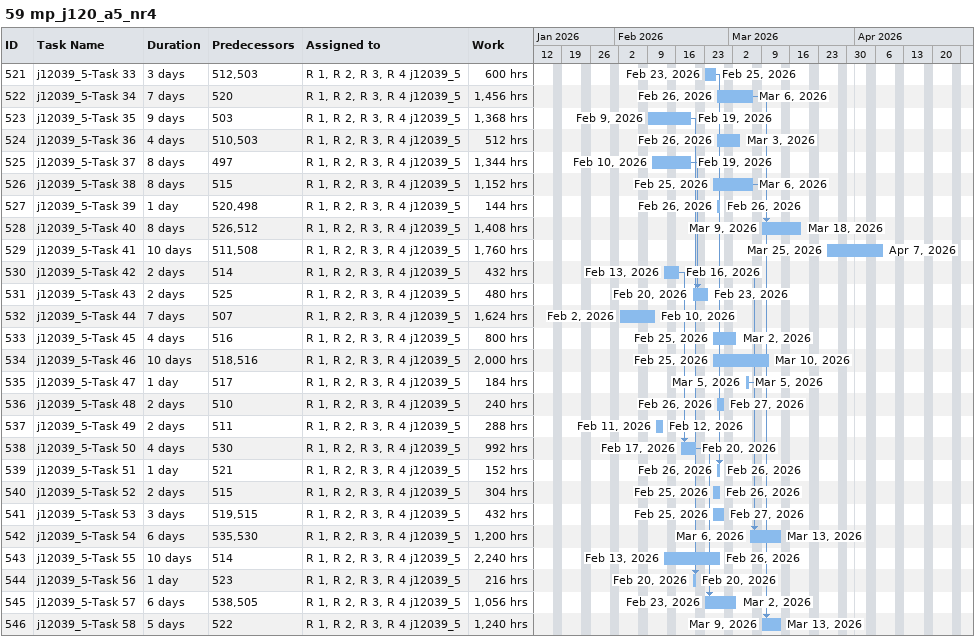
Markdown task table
59 mp_j120_a5_nr4

| ID | Task | Duration | Start | Finish | Predecessors | Resources | Work (h) |
|---|---|---|---|---|---|---|---|
| 521 | j12039_5-Task 33 | 3d | 2026-02-23 | 2026-02-25 | 512, 503 | R 1, R 2, R 3, R 4 j12039_5 | 600 |
| 522 | j12039_5-Task 34 | 7d | 2026-02-26 | 2026-03-06 | 520 | R 1, R 2, R 3, R 4 j12039_5 | 1456 |
| 523 | j12039_5-Task 35 | 9d | 2026-02-09 | 2026-02-19 | 503 | R 1, R 2, R 3, R 4 j12039_5 | 1368 |
| 524 | j12039_5-Task 36 | 4d | 2026-02-26 | 2026-03-03 | 510, 503 | R 1, R 2, R 3, R 4 j12039_5 | 512 |
| 525 | j12039_5-Task 37 | 8d | 2026-02-10 | 2026-02-19 | 497 | R 1, R 2, R 3, R 4 j12039_5 | 1344 |
| 526 | j12039_5-Task 38 | 8d | 2026-02-25 | 2026-03-06 | 515 | R 1, R 2, R 3, R 4 j12039_5 | 1152 |
| 527 | j12039_5-Task 39 | 1d | 2026-02-26 | 2026-02-26 | 520, 498 | R 1, R 2, R 3, R 4 j12039_5 | 144 |
| 528 | j12039_5-Task 40 | 8d | 2026-03-09 | 2026-03-18 | 526, 512 | R 1, R 2, R 3, R 4 j12039_5 | 1408 |
| 529 | j12039_5-Task 41 | 10d | 2026-03-25 | 2026-04-07 | 511, 508 | R 1, R 2, R 3, R 4 j12039_5 | 1760 |
| 530 | j12039_5-Task 42 | 2d | 2026-02-13 | 2026-02-16 | 514 | R 1, R 2, R 3, R 4 j12039_5 | 432 |
| 531 | j12039_5-Task 43 | 2d | 2026-02-20 | 2026-02-23 | 525 | R 1, R 2, R 3, R 4 j12039_5 | 480 |
| 532 | j12039_5-Task 44 | 7d | 2026-02-02 | 2026-02-10 | 507 | R 1, R 2, R 3, R 4 j12039_5 | 1624 |
| 533 | j12039_5-Task 45 | 4d | 2026-02-25 | 2026-03-02 | 516 | R 1, R 2, R 3, R 4 j12039_5 | 800 |
| 534 | j12039_5-Task 46 | 10d | 2026-02-25 | 2026-03-10 | 518, 516 | R 1, R 2, R 3, R 4 j12039_5 | 2000 |
| 535 | j12039_5-Task 47 | 1d | 2026-03-05 | 2026-03-05 | 517 | R 1, R 2, R 3, R 4 j12039_5 | 184 |
| 536 | j12039_5-Task 48 | 2d | 2026-02-26 | 2026-02-27 | 510 | R 1, R 2, R 3, R 4 j12039_5 | 240 |
| 537 | j12039_5-Task 49 | 2d | 2026-02-11 | 2026-02-12 | 511 | R 1, R 2, R 3, R 4 j12039_5 | 288 |
| 538 | j12039_5-Task 50 | 4d | 2026-02-17 | 2026-02-20 | 530 | R 1, R 2, R 3, R 4 j12039_5 | 992 |
| 539 | j12039_5-Task 51 | 1d | 2026-02-26 | 2026-02-26 | 521 | R 1, R 2, R 3, R 4 j12039_5 | 152 |
| 540 | j12039_5-Task 52 | 2d | 2026-02-25 | 2026-02-26 | 515 | R 1, R 2, R 3, R 4 j12039_5 | 304 |
| 541 | j12039_5-Task 53 | 3d | 2026-02-25 | 2026-02-27 | 519, 515 | R 1, R 2, R 3, R 4 j12039_5 | 432 |
| 542 | j12039_5-Task 54 | 6d | 2026-03-06 | 2026-03-13 | 535, 530 | R 1, R 2, R 3, R 4 j12039_5 | 1200 |
| 543 | j12039_5-Task 55 | 10d | 2026-02-13 | 2026-02-26 | 514 | R 1, R 2, R 3, R 4 j12039_5 | 2240 |
| 544 | j12039_5-Task 56 | 1d | 2026-02-20 | 2026-02-20 | 523 | R 1, R 2, R 3, R 4 j12039_5 | 216 |
| 545 | j12039_5-Task 57 | 6d | 2026-02-23 | 2026-03-02 | 538, 505 | R 1, R 2, R 3, R 4 j12039_5 | 1056 |
| 546 | j12039_5-Task 58 | 5d | 2026-03-09 | 2026-03-13 | 522 | R 1, R 2, R 3, R 4 j12039_5 | 1240 |
